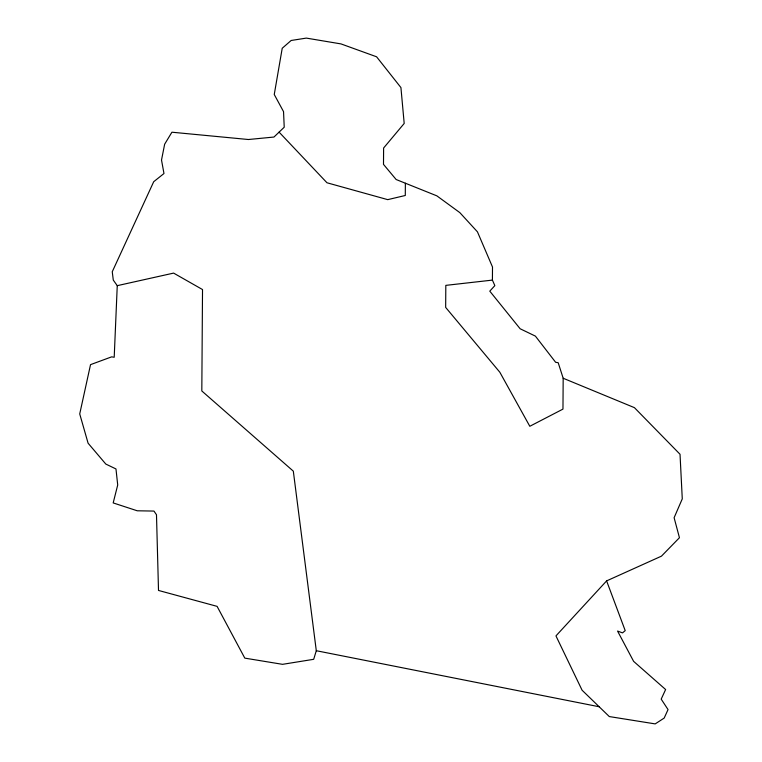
<?xml version="1.0" encoding="UTF-8"?>
<svg xmlns="http://www.w3.org/2000/svg" width="762" height="762" viewBox="0 0 762 762"><rect width="100%" height="100%" fill="white"/><g stroke="black" fill="none" stroke-linecap="round" stroke-linejoin="round"><path stroke-width="1.14" d="M405.374 183.213L405.289 195.491L387.715 199.644L326.974 182.766L279.092 132.131M492.414 280.102L445.818 285.369L445.665 307.41L499.834 372.237L529.809 426.282L562.966 409.108L563.175 378.247L558.184 362.702L555.631 362.293L535.4 336.118L520.141 328.765L489.785 291.151L494.843 285.626L492.414 280.102L492.5 267.005L477.441 231.829L459.81 212.608L436.864 195.853L396.145 179.518L383.496 164.382L383.61 148.019L404.193 123.454L400.926 87.573L376.59 56.788L340.995 43.91L306.334 38.1L291.151 40.481L282.226 48.254L274.253 94.498L283.54 111.633L284.226 127.216L273.958 137.046L248.422 139.513L171.917 132.207L164.649 144.209L161.515 160.03L163.973 173.526L153.705 181.718L112.252 271.758L113.29 280.092L117.253 285.664L114.205 357.264L111.652 356.854L90.526 364.646L79.724 413.928L88.087 443.198L105.804 464.058L115.976 468.954L117.71 484.984L113.186 502.92L137.246 510.788L153.962 511.073L156.486 514.75L158.506 590.445L217.094 606.361L244.802 658.13L282.54 664.331L313.687 659.311L316.297 650.719L293.322 471.164L201.816 390.963L202.521 289.55L173.612 273.101L117.253 285.664M606.609 580.892L555.955 635.899L582.101 690.239L609.305 716.566L655.187 723.9L664.178 718.071L668.045 709.574L661.187 699.135L665.626 689.524L633.622 661.359L617.553 631.05L622.506 632.889L625.211 630.641L606.609 580.892L661.454 556.155L679.447 537.724L674.113 517.722L682.276 498.862L680.028 454.266L634.422 407.651L563.175 378.247M316.297 650.719L599.161 706.755"/></g></svg>
